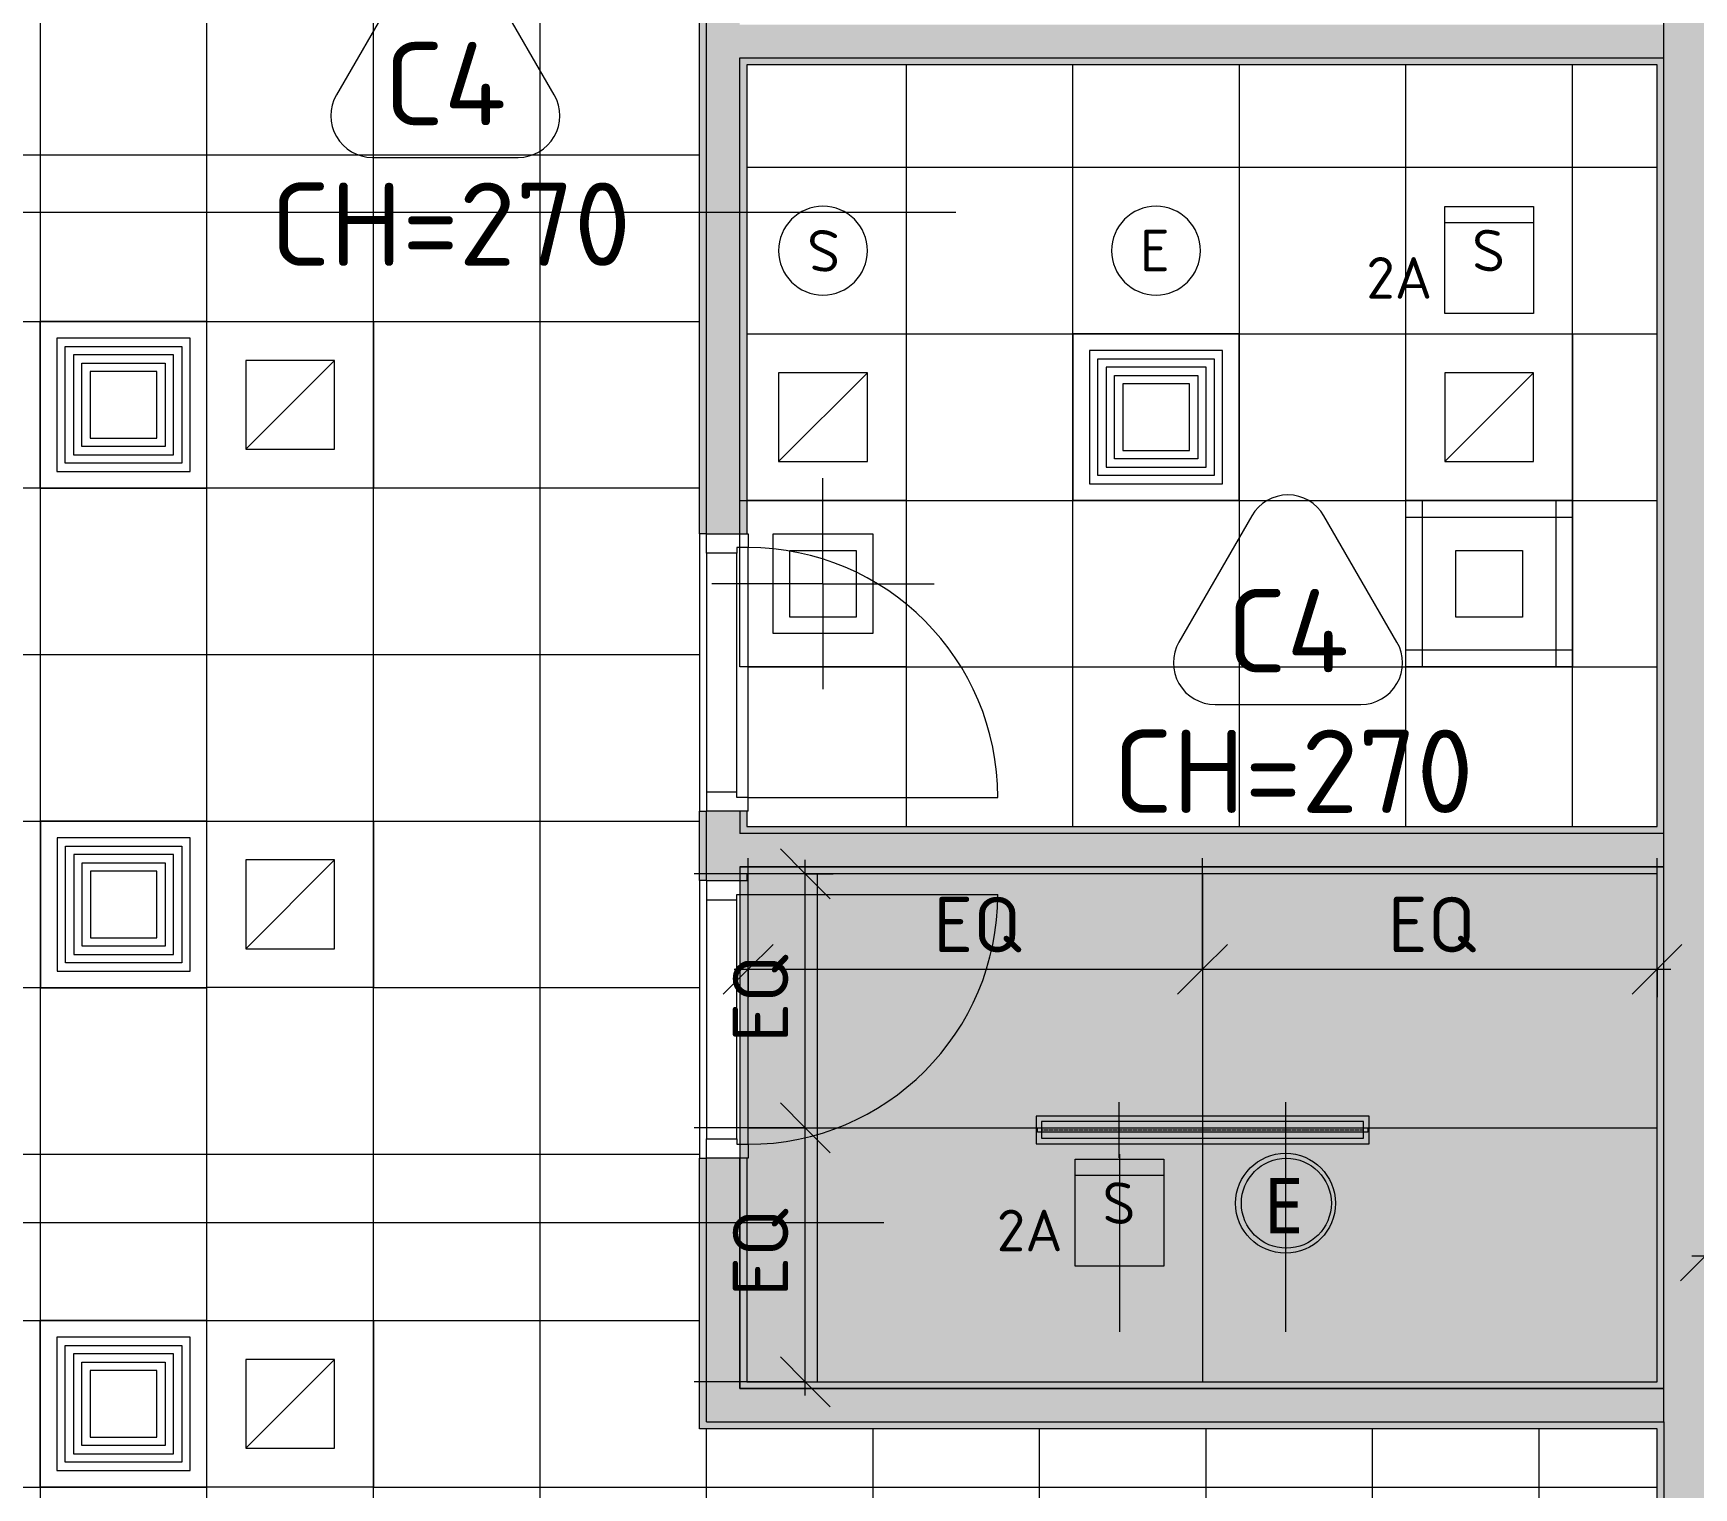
# Model space of a CAD drawing. Header units: centimetres. Extents: x -391356 to -382095, y -768 to 204275.
# Drawn here: x -390193 to -389595, y 202965 to 203490 of the extents above; entities that cross this region are included whole.
import ezdxf

# ---------------------------------------------------------------- set-up
doc = ezdxf.new("R2010")
doc.units = ezdxf.units.CM
doc.linetypes.add('Hidden', pattern=[0.45, 0.3, -0.15])
doc.linetypes.add('隱藏 1_16_', pattern=[0.238125, 0.15875, -0.079375])
for name, color, linetype, lineweight in [('一般標註', 7, 'Continuous', 5), ('一般標註-1', 7, 'Hidden', 5), ('共用邊緣', 7, 'Continuous', 5), ('天花板', 7, 'Continuous', 5), ('天花板標籤', 7, 'Continuous', 5), ('尺寸', 7, 'Continuous', 5), ('尺寸-100', 7, 'Continuous', 5), ('房間標籤', 7, 'Continuous', 5), ('文字註釋', 7, 'Continuous', 5), ('構架_豎框', 7, 'Continuous', 5), ('燈具', 7, 'Continuous', 5), ('牆', 7, 'Continuous', 5), ('空調風口', 7, 'Continuous', 5), ('細線', 7, 'Continuous', 5), ('線', 7, 'Continuous', 5), ('線-1', 7, '隱藏 1_16_', 5), ('表面樣式', 7, 'Continuous', 5)]:
    doc.layers.add(name, color=color, linetype=linetype, lineweight=lineweight)
for name, color, linetype, lineweight, true_color in [('建立開口', 9, 'Continuous', 5, 0x808080), ('牆-1', 7, 'Continuous', 5, 0xe4e4e4), ('結構 _1_-1', 7, 'Continuous', 9, 0xaaaaaa), ('結構構架-1', 9, 'Continuous', 5, 0x808080), ('詳圖項目-2', 7, 'Continuous', 5, 0xd4d4d4), ('門-1', 7, 'Continuous', 5, 0xaaaaaa), ('門-2', 7, 'Continuous', 5, 0xd4d4d4)]:
    doc.layers.add(name, color=color, linetype=linetype, lineweight=lineweight, true_color=true_color)
doc.styles.add('ISOCPEUR', font='isocpeur.ttf', dxfattribs={"height": 15})
doc.styles.add('ISOCPEUR_2', font='isocpeur.ttf', dxfattribs={"height": 30})
doc.styles.add('ISOCPEUR_4', font='isocpeur.ttf', dxfattribs={"height": 20})
doc.styles.add('Microsoft JhengHei UI_4', font='Microsoft JhengHei UI.ttf', dxfattribs={"height": 20})
doc.dimstyles.new('一般標註_小_', dxfattribs={"dimscale": 30.48, "dimtxt": 19.919624, "dimasz": 0.590551, "dimexe": 0.328084, "dimexo": 0.0625, "dimgap": 0, "dimtad": 1, "dimdec": 1, "dimrnd": 0.1, "dimdsep": 46, "dimtxsty": 'ISOCPEUR_4', "dimblk1": 'OBLIQUE', "dimblk2": 'OBLIQUE', "dimsah": 1, "dimcen": 0.09, "dimdle": 0.164042, "dimazin": 0, "dimtfac": 1, "dimtdec": 4, "dimtix": 1, "dimtmove": 0, "dimatfit": 3, "dimfxl": 1.312336, "dimfxlon": 1, "dimtvp": 1, "dimtolj": 1, "dimtzin": 0, "dimarcsym": 2})

# ---------------------------------------------------------------- blocks, each defined once
blk = doc.blocks.new('通用門_單開 - D1_H230xW100-3659055-一層天花平面圖')
at = {"layer": '構架_豎框'}
for p, q in [((-50, -27), (-50, -12)), ((-45, -12), (-50, -12)), ((45, -12), (-45, -12)), ((-45, -16), (-45, -12)), ((-43, -16), (-45, -16)), ((43, -16), (-43, -16)), ((-43, -16), (-43, -27)), ((43, -27), (43, -16)), ((43, -16), (45, -16)), ((45, -12), (50, -12)), ((45, -16), (45, -12)), ((50, -12), (50, -27)), ((-50, -27), (-43, -27)), ((-43, -27), (43, -27)), ((50, -27), (43, -27))]:
    blk.add_line(p, q, dxfattribs=at)
blk = doc.blocks.new('G_門扇 - 一般鎖-2080328-一層天花平面圖')
at = {"layer": '建立開口'}
blk.add_line((0, 4), (0, 94), dxfattribs=at)
blk.add_arc((0, 4), 90, 360, 90, dxfattribs=at)
blk = doc.blocks.new('通用門_單開 - DW1_H230xW100-2780541-一層天花平面圖')
at = {"layer": '構架_豎框'}
for p, q in [((-50, 12), (-50, 27)), ((-43, 27), (-50, 27)), ((-43, 27), (-43, 16)), ((43, 27), (-43, 27)), ((43, 16), (43, 27)), ((43, 27), (50, 27)), ((50, 27), (50, 12)), ((-50, 12), (-45, 12)), ((-45, 16), (-43, 16)), ((-45, 12), (-45, 16)), ((-45, 12), (45, 12)), ((-43, 16), (43, 16)), ((45, 16), (43, 16)), ((45, 12), (45, 16)), ((50, 12), (45, 12))]:
    blk.add_line(p, q, dxfattribs=at)
blk = doc.blocks.new('G_門扇_玻璃門 - 10-3664493-一層天花平面圖')
at = {"layer": '建立開口'}
blk.add_line((0, -4), (0, -94), dxfattribs=at)
blk.add_arc((0, -4), 90, 270, 0, dxfattribs=at)
blk = doc.blocks.new('L5 方型T-bar遮罩燈 - L5 方型T-bar遮罩燈-2232849-一層天花平面圖')
at = {"layer": '燈具'}
for p, q in [((30, 30), (-30, 30)), ((-30, 30), (-30, -30)), ((30, -30), (30, 30)), ((-16, 16), (16, -16)), ((-16, -16), (-16, 16)), ((-16, 16), (16, 16)), ((16, 16), (16, -16)), ((16, -16), (-16, -16)), ((-30, -30), (30, -30))]:
    blk.add_line(p, q, dxfattribs=at)
blk = doc.blocks.new('LED燈管 - LED_20W_4000K-2180389-一層天花平面圖')
at = {"layer": '燈具'}
for p, q in [((59.5, 0.8), (-59.5, 0.8)), ((-59.5, 0.8), (-59.5, -0.8)), ((59.5, -0.8), (59.5, 0.8)), ((-59.5, -0.8), (59.5, -0.8))]:
    blk.add_line(p, q, dxfattribs=at)
blk = doc.blocks.new('L5 方型T-bar遮罩燈 - L5 方型T-bar遮罩燈-V11-一層天花平面圖')
at = {"layer": '燈具'}
for p, q in [((30, 30), (-27.5, 30)), ((30, -30), (30, 30)), ((-16, 16), (16, -16)), ((-16, -16), (-16, 16)), ((-16, 16), (16, 16)), ((16, 16), (16, -16)), ((16, -16), (-16, -16)), ((-27.5, -30), (30, -30))]:
    blk.add_line(p, q, dxfattribs=at)
blk = doc.blocks.new('AC_明架方形出風口 - 出風口-4030380-一層天花平面圖')
at = {"layer": '空調風口'}
for p, q in [((-30, -30), (-30, 30)), ((-30, 30), (30, 30)), ((-30, -30), (-30, 30)), ((-30, 30), (30, 30)), ((-24, 24), (-24, -24)), ((24, 24), (-24, 24)), ((24, -24), (24, 24)), ((-21, -21), (-21, 21)), ((-21, 21), (21, 21)), ((-18, 18), (-18, -18)), ((18, 18), (-18, 18)), ((18, -18), (18, 18)), ((21, 21), (21, -21)), ((-15, -15), (-15, 15)), ((-15, 15), (15, 15)), ((-12, 12), (-12, -12)), ((12, 12), (-12, 12)), ((12, -12), (12, 12)), ((15, 15), (15, -15)), ((15, -15), (-15, -15)), ((-12, -12), (12, -12)), ((21, -21), (-21, -21)), ((-18, -18), (18, -18)), ((-24, -24), (24, -24)), ((30, -30), (-30, -30)), ((30, -30), (-30, -30))]:
    blk.add_line(p, q, dxfattribs=at)
blk = doc.blocks.new('AC_明架方形出風口 - 出風口-V38-一層天花平面圖')
at = {"layer": '空調風口'}
for p, q in [((-30, -30), (-30, 30)), ((-30, 30), (30, 30)), ((-30, -30), (-30, 30)), ((-30, 30), (30, 30)), ((30, 30), (30, -30)), ((30, 30), (30, -30)), ((-24, 24), (-24, -24)), ((24, 24), (-24, 24)), ((24, -24), (24, 24)), ((-21, -21), (-21, 21)), ((-21, 21), (21, 21)), ((-18, 18), (-18, -18)), ((18, 18), (-18, 18)), ((18, -18), (18, 18)), ((21, 21), (21, -21)), ((-15, -15), (-15, 15)), ((-15, 15), (15, 15)), ((-12, 12), (-12, -12)), ((12, 12), (-12, 12)), ((12, -12), (12, 12)), ((15, 15), (15, -15)), ((15, -15), (-15, -15)), ((-12, -12), (12, -12)), ((21, -21), (-21, -21)), ((-18, -18), (18, -18)), ((-24, -24), (24, -24)), ((30, -30), (-30, -30)), ((30, -30), (-30, -30))]:
    blk.add_line(p, q, dxfattribs=at)
blk = doc.blocks.new('AC_明架方形出風口 - 出風口-V39-一層天花平面圖')
at = {"layer": '空調風口'}
for p, q in [((-30, -30), (-30, 30)), ((-30, 30), (29.97, 30)), ((-30, -30), (-30, 30)), ((-30, 30), (29.97, 30)), ((-24, 24), (-24, -24)), ((24, 24), (-24, 24)), ((24, -24), (24, 24)), ((-21, -21), (-21, 21)), ((-21, 21), (21, 21)), ((-18, 18), (-18, -18)), ((18, 18), (-18, 18)), ((18, -18), (18, 18)), ((21, 21), (21, -21)), ((-15, -15), (-15, 15)), ((-15, 15), (15, 15)), ((-12, 12), (-12, -12)), ((12, 12), (-12, 12)), ((12, -12), (12, 12)), ((15, 15), (15, -15)), ((15, -15), (-15, -15)), ((-12, -12), (12, -12)), ((21, -21), (-21, -21)), ((-18, -18), (18, -18)), ((-24, -24), (24, -24)), ((30, -30), (-30, -30)), ((30, -30), (-30, -30))]:
    blk.add_line(p, q, dxfattribs=at)
blk = doc.blocks.new('TAG_Ceiling - 天花標籤_有標高程_-1160456-一層天花平面圖')
at = {"layer": '天花板標籤'}
for p, q in [((-0.1299, 0.68), (-0.3926, 0.225)), ((0.3926, 0.225), (0.1299, 0.68)), ((-0.2627, 0), (0.2627, 0))]:
    blk.add_line(p, q, dxfattribs=at)
for centre, start, end in [((0, 0.605), 30, 150), ((-0.2627, 0.15), 150, 270), ((0.2627, 0.15), 270, 30)]:
    blk.add_arc(centre, 0.15, start, end, dxfattribs=at)
blk = doc.blocks.new('DIMBLOCK56-一層天花平面圖')
at = {"layer": '尺寸-100'}
for p, q in [((-389935.81, 203152.26), (-389935.81, 203192.26)), ((-389772.06, 203152.26), (-389772.06, 203192.26)), ((-389935.81, 203152.26), (-389926.81, 203161.26)), ((-389772.06, 203152.26), (-389763.06, 203161.26)), ((-389935.81, 203152.26), (-389944.81, 203143.26)), ((-389940.81, 203152.26), (-389772.06, 203152.26)), ((-389935.81, 203152.26), (-389935.81, 203142.26)), ((-389772.06, 203152.26), (-389781.06, 203143.26)), ((-389772.06, 203152.26), (-389772.06, 203142.26))]:
    blk.add_line(p, q, dxfattribs=at)
at = {"layer": '尺寸-100', "color": 0, "insert": (-389869.06, 203178.39), "char_height": 20, "width": 36.315, "attachment_point": 1, "line_spacing_factor": 1.149209, "style": 'ISOCPEUR_4'}
blk.add_mtext('EQ', dxfattribs=at)
blk = doc.blocks.new('_Oblique')
at = {"color": 0, "linetype": 'ByBlock', "lineweight": -2}
blk.add_line((-0.5, -0.5), (0.5, 0.5), dxfattribs=at)
blk = doc.blocks.new('DIMBLOCK57-一層天花平面圖')
at = {"layer": '尺寸-100'}
for p, q in [((-389772.06, 203152.26), (-389772.06, 203192.26)), ((-389608.31, 203152.26), (-389608.31, 203192.26)), ((-389772.06, 203152.26), (-389763.06, 203161.26)), ((-389608.31, 203152.26), (-389599.31, 203161.26)), ((-389772.06, 203152.26), (-389781.06, 203143.26)), ((-389772.06, 203152.26), (-389603.31, 203152.26)), ((-389772.06, 203152.26), (-389772.06, 203142.26)), ((-389608.31, 203152.26), (-389617.31, 203143.26)), ((-389608.31, 203152.26), (-389608.31, 203142.26))]:
    blk.add_line(p, q, dxfattribs=at)
at = {"layer": '尺寸-100', "color": 0, "insert": (-389705.31, 203178.39), "char_height": 20, "width": 36.315, "attachment_point": 1, "line_spacing_factor": 1.149209, "style": 'ISOCPEUR_4'}
blk.add_mtext('EQ', dxfattribs=at)
blk = doc.blocks.new('DIMBLOCK58-一層天花平面圖')
at = {"layer": '尺寸-100'}
for p, q in [((-389915.18, 203095.19), (-389924.18, 203104.19)), ((-389915.18, 203095.19), (-389955.18, 203095.19)), ((-389915.18, 202998.66), (-389915.18, 203095.19)), ((-389915.18, 203095.19), (-389906.18, 203086.19)), ((-389915.18, 203095.19), (-389905.18, 203095.19)), ((-389915.18, 203003.66), (-389924.18, 203012.66)), ((-389915.18, 203003.66), (-389955.18, 203003.66)), ((-389915.18, 203003.66), (-389906.18, 202994.66)), ((-389915.18, 203003.66), (-389905.18, 203003.66))]:
    blk.add_line(p, q, dxfattribs=at)
at = {"layer": '尺寸-100', "color": 0, "insert": (-389941.31, 203034.29), "char_height": 20, "width": 36.315, "attachment_point": 1, "rotation": 90, "line_spacing_factor": 1.149209, "style": 'ISOCPEUR_4'}
blk.add_mtext('EQ', dxfattribs=at)
blk = doc.blocks.new('DIMBLOCK59-一層天花平面圖')
at = {"layer": '尺寸-100'}
for p, q in [((-389915.18, 203186.71), (-389924.18, 203195.71)), ((-389915.18, 203095.19), (-389915.18, 203191.71)), ((-389915.18, 203186.71), (-389955.18, 203186.71)), ((-389915.18, 203186.71), (-389906.18, 203177.71)), ((-389915.18, 203186.71), (-389905.18, 203186.71)), ((-389915.18, 203095.19), (-389924.18, 203104.19)), ((-389915.18, 203095.19), (-389955.18, 203095.19)), ((-389915.18, 203095.19), (-389906.18, 203086.19)), ((-389915.18, 203095.19), (-389905.18, 203095.19))]:
    blk.add_line(p, q, dxfattribs=at)
at = {"layer": '尺寸-100', "color": 0, "insert": (-389941.31, 203125.82), "char_height": 20, "width": 36.315, "attachment_point": 1, "rotation": 90, "line_spacing_factor": 1.149209, "style": 'ISOCPEUR_4'}
blk.add_mtext('EQ', dxfattribs=at)
blk = doc.blocks.new('DIMBLOCK153-一層天花平面圖')
at = {"layer": '尺寸-100'}
for p, q in [((-389590.81, 203049.07), (-389590.81, 203089.07)), ((-389484.56, 203049.07), (-389484.56, 203089.07)), ((-389590.81, 203049.07), (-389581.81, 203058.07)), ((-389484.56, 203049.07), (-389475.56, 203058.07)), ((-389590.81, 203049.07), (-389599.81, 203040.07)), ((-389595.81, 203049.07), (-389484.56, 203049.07)), ((-389590.81, 203049.07), (-389590.81, 203039.07)), ((-389484.56, 203049.07), (-389493.56, 203040.07)), ((-389484.56, 203049.07), (-389484.56, 203039.07))]:
    blk.add_line(p, q, dxfattribs=at)
at = {"layer": '尺寸-100', "color": 0, "insert": (-389552.81, 203075.2), "char_height": 20, "width": 36.315, "attachment_point": 1, "line_spacing_factor": 1.149209, "style": 'ISOCPEUR_4'}
blk.add_mtext('EQ', dxfattribs=at)

msp = doc.modelspace()

# ---------------------------------------------------------------- hatches: boundary and pattern name
at = {"layer": '牆-1'}
h = msp.add_hatch(color=256, dxfattribs=at)
h.paths.add_polyline_path([(-389952.06, 202989.16), (-389950.81, 202989.16), (-389950.81, 203084.21), (-389953.31, 203084.21), (-389953.31, 202989.16)])
h.paths.add_polyline_path([(-389953.31, 203184.21), (-389950.81, 203184.21), (-389950.81, 203209.21), (-389953.31, 203209.21), (-389953.31, 203185.35)])
h.paths.add_polyline_path([(-389953.31, 203309.21), (-389950.81, 203309.21), (-389950.81, 203497.66), (-389953.31, 203497.66), (-389953.31, 203345.47)])
h.paths.add_polyline_path([(-389953.31, 203597.66), (-389950.81, 203597.66), (-389950.81, 203805.66), (-389953.31, 203805.66), (-389953.31, 203625.51)])
h = msp.add_hatch(color=256, dxfattribs=at)
h.paths.add_polyline_path([(-389950.81, 203201.21), (-389938.81, 203201.21), (-389938.81, 203209.21), (-389950.81, 203209.21), (-389950.81, 203205.45)])
h.paths.add_polyline_path([(-389938.81, 203309.21), (-389938.81, 203497.66), (-389950.81, 203497.66), (-389950.81, 203309.21), (-389939.81, 203309.21)])
h.paths.add_polyline_path([(-389938.81, 203597.66), (-389938.81, 203808.16), (-389950.81, 203808.16), (-389950.81, 203597.66), (-389939.81, 203597.66)])
for points in [[(-389590.81, 202793.16), (-389590.81, 203718.16), (-389605.81, 203718.16), (-389605.81, 202793.16)], [(-389613.31, 203480.66), (-389605.81, 203480.66), (-389605.81, 203492.66), (-389938.81, 203492.66), (-389938.81, 203480.66), (-389638.81, 203480.66)], [(-389793.52, 203478.16), (-389605.81, 203478.16), (-389605.81, 203480.66), (-389938.81, 203480.66), (-389938.81, 203478.16), (-389912.89, 203478.16)], [(-389607.74, 203203.71), (-389605.81, 203203.71), (-389605.81, 203478.16), (-389608.31, 203478.16), (-389608.31, 203203.71)], [(-389758.81, 203189.21), (-389605.81, 203189.21), (-389605.81, 203201.21), (-389938.81, 203201.21), (-389938.81, 203189.21), (-389793.52, 203189.21)], [(-389607.9, 203201.21), (-389605.81, 203201.21), (-389605.81, 203203.71), (-389936.31, 203203.71), (-389936.31, 203201.21), (-389623.64, 203201.21)], [(-389608.31, 203186.71), (-389605.81, 203186.71), (-389605.81, 203189.21), (-389936.31, 203189.21), (-389936.31, 203186.71), (-389624.57, 203186.71)], [(-389605.81, 203003.66), (-389605.81, 203186.71), (-389608.31, 203186.71), (-389608.31, 203003.66)], [(-389605.81, 203001.16), (-389605.81, 203003.66), (-389938.81, 203003.66), (-389938.81, 203001.16), (-389614.47, 203001.16)], [(-389614.47, 202989.16), (-389605.81, 202989.16), (-389605.81, 203001.16), (-389938.81, 203001.16), (-389938.81, 202989.16), (-389674.15, 202989.16)], [(-389783.49, 202986.66), (-389605.81, 202986.66), (-389605.81, 202989.16), (-389953.31, 202989.16), (-389953.31, 202986.66), (-389793.52, 202986.66)], [(-389605.81, 202720.66), (-389605.81, 202986.66), (-389608.31, 202986.66), (-389608.31, 202720.66), (-389607.87, 202720.66)]]:
    msp.add_hatch(color=256, dxfattribs=at).paths.add_polyline_path(points)
h = msp.add_hatch(color=256, dxfattribs=at)
h.paths.add_polyline_path([(-389938.81, 203201.21), (-389936.31, 203201.21), (-389936.31, 203209.21), (-389938.81, 203209.21), (-389938.81, 203205.45)])
h.paths.add_polyline_path([(-389937.56, 203309.21), (-389936.31, 203309.21), (-389936.31, 203478.16), (-389938.81, 203478.16), (-389938.81, 203309.21)])
h = msp.add_hatch(color=256, dxfattribs=at)
h.paths.add_polyline_path([(-389944.81, 202989.16), (-389938.81, 202989.16), (-389938.81, 203084.21), (-389950.81, 203084.21), (-389950.81, 202989.16)])
h.paths.add_polyline_path([(-389950.37, 203184.21), (-389938.81, 203184.21), (-389938.81, 203201.21), (-389950.81, 203201.21), (-389950.81, 203184.21)])
h = msp.add_hatch(color=256, dxfattribs=at)
h.paths.add_polyline_path([(-389938.81, 203003.66), (-389936.31, 203003.66), (-389936.31, 203084.21), (-389938.81, 203084.21), (-389938.81, 203025.66)])
h.paths.add_polyline_path([(-389937.56, 203184.21), (-389936.31, 203184.21), (-389936.31, 203189.21), (-389938.81, 203189.21), (-389938.81, 203184.21)])
at = {"layer": '表面樣式'}
h = msp.add_hatch(dxfattribs=at)
h.set_pattern_fill('FP_7', color=256, style=0, pattern_type=2)
h.set_pattern_definition([(90, (-390070.807, 203265.66), (60, -4e-15), []), (0, (-390070.807, 203265.66), (0, -60), [])])
h.paths.add_polyline_path([(-389912.89, 202720.66), (-389608.31, 202720.66), (-389608.31, 202986.66), (-389953.31, 202986.66), (-389953.31, 203783.16), (-390363.31, 203783.16), (-390363.31, 203715.66), (-390430.81, 203715.66), (-390430.81, 202810.66), (-390363.31, 202810.66), (-390363.31, 202720.66), (-390228.31, 202720.66), (-390228.31, 202721.16), (-390043.31, 202721.16), (-390043.31, 202720.66), (-389955.81, 202720.66)])
h.paths.add_polyline_path([(-389950.81, 202785.66), (-389950.81, 202845.66), (-389890.81, 202845.66), (-389890.81, 202785.66), (-389912.89, 202785.66)])
h.paths.add_polyline_path([(-389710.81, 202785.66), (-389770.81, 202785.66), (-389770.81, 202845.66), (-389710.81, 202845.66), (-389710.81, 202788.16)])
h.paths.add_polyline_path([(-390310.81, 202785.66), (-390310.81, 202845.66), (-390250.81, 202845.66), (-390250.81, 202785.66), (-390270.99, 202785.66)])
h.paths.add_polyline_path([(-390070.81, 202785.66), (-390130.81, 202785.66), (-390130.81, 202845.66), (-390070.81, 202845.66), (-390070.81, 202788.16)])
h.paths.add_polyline_path([(-389912.89, 202853.01), (-389936.81, 202853.01), (-389936.81, 202891.54), (-389904.81, 202891.54), (-389904.81, 202853.01), (-389912.47, 202853.01)])
h.paths.add_polyline_path([(-389740.81, 202859.66), (-389741.64, 202859.69), (-389743.31, 202859.86), (-389746.15, 202860.58), (-389748.76, 202861.79), (-389750.21, 202862.72), (-389751.2, 202863.5), (-389752.97, 202865.27), (-389754.23, 202866.95), (-389754.87, 202868.03), (-389755.59, 202869.54), (-389756.15, 202871.12), (-389756.67, 202873.57), (-389756.8, 202876.08), (-389756.5, 202878.74), (-389756.15, 202880.21), (-389755.59, 202881.79), (-389754.23, 202884.38), (-389752.97, 202886.05), (-389752.41, 202886.68), (-389750.21, 202888.61), (-389748.07, 202889.92), (-389746.15, 202890.75), (-389744.95, 202891.12), (-389743.31, 202891.47), (-389740.81, 202891.66), (-389739.97, 202891.64), (-389738.3, 202891.47), (-389735.47, 202890.75), (-389733.17, 202889.72), (-389731.4, 202888.61), (-389730.42, 202887.83), (-389728.64, 202886.05), (-389727.01, 202883.75), (-389726.75, 202883.3), (-389726.02, 202881.79), (-389725.47, 202880.21), (-389724.94, 202877.75), (-389724.81, 202875.24), (-389725.07, 202872.75), (-389725.47, 202871.12), (-389726.02, 202869.54), (-389727.39, 202866.95), (-389728.64, 202865.27), (-389729.2, 202864.65), (-389731.4, 202862.72), (-389733.54, 202861.41), (-389735.47, 202860.58), (-389736.67, 202860.21), (-389738.3, 202859.86), (-389739.97, 202859.69)])
h.paths.add_polyline_path([(-390310.81, 202965.66), (-390310.81, 203025.66), (-390250.81, 203025.66), (-390250.81, 202965.66), (-390270.99, 202965.66)])
h.paths.add_polyline_path([(-390070.81, 202965.66), (-390190.81, 202965.66), (-390190.81, 203025.66), (-390070.81, 203025.66), (-390070.81, 202972.08)])
h.paths.add_polyline_path([(-390130.78, 203145.63), (-390190.78, 203145.66), (-390190.78, 203205.63), (-390070.81, 203205.66), (-390070.81, 203145.66), (-390130.78, 203145.66)])
h.paths.add_polyline_path([(-390310.81, 203145.66), (-390310.81, 203205.66), (-390250.81, 203205.63), (-390250.81, 203145.66), (-390270.99, 203145.66)])
h.paths.add_polyline_path([(-390220.06, 203159.66), (-390220.89, 203159.68), (-390222.56, 203159.86), (-390225.4, 203160.58), (-390228.18, 203161.88), (-390229.46, 203162.72), (-390230.45, 203163.49), (-390232.37, 203165.46), (-390233.48, 203166.95), (-390234.12, 203168.03), (-390234.84, 203169.54), (-390235.4, 203171.12), (-390235.92, 203173.57), (-390236.05, 203176.08), (-390235.79, 203178.58), (-390235.4, 203180.21), (-390234.68, 203182.12), (-390233.48, 203184.38), (-390232.22, 203186.05), (-390231.43, 203186.9), (-390229.46, 203188.61), (-390227.32, 203189.92), (-390225.4, 203190.74), (-390224.2, 203191.12), (-390222.56, 203191.46), (-390220.06, 203191.66), (-390219.22, 203191.64), (-390217.55, 203191.46), (-390214.72, 203190.74), (-390212.09, 203189.53), (-390210.44, 203188.44), (-390209.67, 203187.83), (-390207.74, 203185.86), (-390206.3, 203183.8), (-390205.57, 203182.4), (-390205.27, 203181.78), (-390204.72, 203180.21), (-390204.19, 203177.75), (-390204.06, 203175.24), (-390204.32, 203172.75), (-390204.72, 203171.12), (-390205.57, 203168.92), (-390206.64, 203166.95), (-390207.89, 203165.27), (-390208.82, 203164.29), (-390210.65, 203162.72), (-390212.79, 203161.4), (-390214.72, 203160.58), (-390215.92, 203160.21), (-390217.55, 203159.86), (-390219.22, 203159.68)])
h.paths.add_polyline_path([(-390125.92, 203325.66), (-390190.81, 203325.66), (-390190.81, 203385.66), (-390070.81, 203385.66), (-390070.81, 203325.66)])
h.paths.add_polyline_path([(-390274.58, 203325.66), (-390310.81, 203325.66), (-390310.81, 203385.66), (-390250.81, 203385.66), (-390250.81, 203325.66), (-390270.99, 203325.66)])
h.paths.add_polyline_path([(-390204.81, 203333.01), (-390236.81, 203333.01), (-390236.81, 203371.54), (-390204.81, 203371.54), (-390204.81, 203345.47)])
h.paths.add_polyline_path([(-390070.81, 203505.66), (-390190.81, 203505.66), (-390190.81, 203565.66), (-390070.81, 203565.66), (-390070.81, 203532.16)])
h.paths.add_polyline_path([(-390270.99, 203505.66), (-390310.81, 203505.66), (-390310.81, 203565.66), (-390250.81, 203565.66), (-390250.81, 203505.66)])
h.paths.add_polyline_path([(-390220.84, 203519.67), (-390221.68, 203519.69), (-390223.34, 203519.86), (-390226.18, 203520.58), (-390228.47, 203521.6), (-390230.24, 203522.72), (-390231.23, 203523.5), (-390233.01, 203525.27), (-390234.26, 203526.95), (-390234.9, 203528.03), (-390235.62, 203529.54), (-390236.43, 203532.16), (-390236.7, 203533.58), (-390236.83, 203536.08), (-390236.57, 203538.58), (-390236.18, 203540.21), (-390235.62, 203541.79), (-390234.26, 203544.38), (-390233.01, 203546.06), (-390232.45, 203546.68), (-390230.24, 203548.61), (-390228.1, 203549.92), (-390226.18, 203550.75), (-390224.98, 203551.12), (-390223.34, 203551.47), (-390220.84, 203551.67), (-390220, 203551.64), (-390218.34, 203551.47), (-390215.5, 203550.75), (-390213.2, 203549.73), (-390211.31, 203548.52), (-390210.45, 203547.83), (-390208.67, 203546.06), (-390207.42, 203544.38), (-390206.78, 203543.3), (-390206.06, 203541.79), (-390205.5, 203540.21), (-390204.98, 203537.75), (-390204.85, 203535.25), (-390205.11, 203532.75), (-390205.5, 203531.12), (-390206.06, 203529.54), (-390207.42, 203526.95), (-390208.67, 203525.27), (-390209.23, 203524.65), (-390211.43, 203522.72), (-390213.58, 203521.41), (-390215.5, 203520.58), (-390216.7, 203520.21), (-390218.34, 203519.86), (-390220, 203519.69)])
h.paths.add_polyline_path([(-390270.99, 203685.66), (-390310.81, 203685.66), (-390310.81, 203745.66), (-390250.81, 203745.66), (-390250.81, 203685.66)])
h.paths.add_polyline_path([(-390130.81, 203685.66), (-390130.81, 203745.66), (-390070.81, 203745.66), (-390070.81, 203685.66)])
h = msp.add_hatch(dxfattribs=at)
h.set_pattern_fill('FP_6', color=256, style=0, pattern_type=2)
h.set_pattern_definition([(0, (-389818.807, 203561.21), (0, -60), []), (270, (-389818.807, 203561.21), (-60, -4e-15), [])])
h.paths.add_polyline_path([(-389695.77, 203203.71), (-389608.31, 203203.71), (-389608.31, 203478.16), (-389936.31, 203478.16), (-389936.31, 203381.21), (-389878.81, 203381.21), (-389878.81, 203321.21), (-389936.31, 203321.21), (-389936.31, 203309.21), (-389935.81, 203309.21), (-389935.81, 203209.21), (-389936.31, 203209.21), (-389936.31, 203203.71), (-389736.54, 203203.71)])
h.paths.add_polyline_path([(-389638.81, 203321.21), (-389698.81, 203321.21), (-389698.81, 203381.21), (-389638.81, 203381.21), (-389638.81, 203345.47)])
h.paths.add_polyline_path([(-389758.81, 203321.21), (-389818.81, 203321.21), (-389818.81, 203381.21), (-389758.81, 203381.21), (-389758.81, 203345.47)])
h.paths.add_polyline_path([(-389684.81, 203388.56), (-389684.81, 203427.09), (-389652.81, 203427.09), (-389652.81, 203388.56), (-389674.15, 203388.56)])
h.paths.add_polyline_path([(-389788.81, 203395.21), (-389789.64, 203395.23), (-389791.31, 203395.41), (-389794.15, 203396.13), (-389796.44, 203397.15), (-389798.21, 203398.27), (-389799.2, 203399.04), (-389800.97, 203400.82), (-389802.23, 203402.5), (-389802.87, 203403.58), (-389803.59, 203405.09), (-389804.15, 203406.67), (-389804.67, 203409.12), (-389804.8, 203411.63), (-389804.54, 203414.13), (-389804.15, 203415.76), (-389803.59, 203417.33), (-389802.23, 203419.93), (-389800.97, 203421.6), (-389800.41, 203422.22), (-389798.21, 203424.16), (-389796.07, 203425.47), (-389793.52, 203426.49), (-389792.95, 203426.67), (-389791.31, 203427.01), (-389788.81, 203427.21), (-389787.97, 203427.19), (-389786.3, 203427.01), (-389783.47, 203426.29), (-389781.17, 203425.27), (-389779.4, 203424.16), (-389778.42, 203423.38), (-389776.64, 203421.6), (-389775.39, 203419.93), (-389774.75, 203418.85), (-389774.02, 203417.33), (-389773.4, 203415.48), (-389772.94, 203413.3), (-389772.81, 203410.79), (-389773.07, 203408.3), (-389773.47, 203406.67), (-389774.02, 203405.09), (-389775.39, 203402.5), (-389776.64, 203400.82), (-389777.2, 203400.2), (-389779.4, 203398.27), (-389781.54, 203396.95), (-389783.47, 203396.13), (-389785, 203395.68), (-389786.3, 203395.41), (-389787.97, 203395.23)])
h.paths.add_polyline_path([(-389908.81, 203395.21), (-389910.81, 203395.36), (-389911.31, 203395.41), (-389914.15, 203396.13), (-389916.85, 203397.38), (-389918.21, 203398.27), (-389919.2, 203399.04), (-389921.12, 203401.01), (-389922.23, 203402.5), (-389923.36, 203404.61), (-389923.76, 203405.58), (-389924.15, 203406.67), (-389924.67, 203409.12), (-389924.8, 203411.63), (-389924.54, 203414.13), (-389924.15, 203415.76), (-389923.59, 203417.33), (-389922.23, 203419.93), (-389920.97, 203421.6), (-389919.75, 203422.85), (-389918.21, 203424.16), (-389916.07, 203425.47), (-389913.88, 203426.37), (-389912.89, 203426.68), (-389910.81, 203427.07), (-389908.81, 203427.21), (-389906.76, 203427.06), (-389906.3, 203427.01), (-389903.47, 203426.29), (-389901.17, 203425.27), (-389899.4, 203424.16), (-389898.42, 203423.38), (-389896.64, 203421.6), (-389895.39, 203419.93), (-389894.75, 203418.85), (-389894.02, 203417.33), (-389893.4, 203415.48), (-389892.94, 203413.27), (-389892.81, 203410.79), (-389893.07, 203408.3), (-389893.47, 203406.67), (-389894.25, 203404.61), (-389895.39, 203402.5), (-389896.64, 203400.82), (-389897.5, 203399.91), (-389899.4, 203398.27), (-389901.59, 203396.93), (-389903.47, 203396.13), (-389904.67, 203395.76), (-389906.3, 203395.41), (-389907.97, 203395.23)])
h.paths.add_polyline_path([(-389673.51, 203495.16), (-389608.31, 203495.16), (-389608.31, 203783.16), (-389936.31, 203783.16), (-389936.31, 203681.21), (-389878.81, 203681.21), (-389878.81, 203621.21), (-389936.31, 203621.21), (-389936.31, 203597.66), (-389935.81, 203597.66), (-389935.81, 203497.66), (-389936.31, 203497.66), (-389936.31, 203495.16), (-389674.15, 203495.16)])
h.paths.add_polyline_path([(-389818.81, 203621.21), (-389818.81, 203681.21), (-389758.81, 203681.21), (-389758.81, 203621.21), (-389793.52, 203621.21)])
h.paths.add_polyline_path([(-389646.24, 203621.21), (-389698.81, 203621.21), (-389698.81, 203681.21), (-389638.81, 203681.21), (-389638.81, 203621.21)])
h.paths.add_polyline_path([(-389684.81, 203688.56), (-389684.81, 203727.09), (-389652.81, 203727.09), (-389652.81, 203688.56), (-389674.15, 203688.56)])
h.paths.add_polyline_path([(-389788.81, 203695.21), (-389789.64, 203695.23), (-389791.84, 203695.52), (-389794.15, 203696.13), (-389796.44, 203697.15), (-389798.21, 203698.27), (-389799.2, 203699.04), (-389800.97, 203700.82), (-389802.23, 203702.5), (-389802.87, 203703.58), (-389803.59, 203705.09), (-389804.22, 203706.95), (-389804.67, 203709.12), (-389804.8, 203711.63), (-389804.54, 203714.13), (-389804.15, 203715.76), (-389803.59, 203717.33), (-389802.23, 203719.93), (-389800.97, 203721.6), (-389800.41, 203722.22), (-389798.21, 203724.16), (-389796.07, 203725.47), (-389793.52, 203726.49), (-389792.95, 203726.67), (-389790.62, 203727.09), (-389788.81, 203727.21), (-389786.99, 203727.09), (-389786.3, 203727.01), (-389783.47, 203726.29), (-389781.17, 203725.27), (-389779.4, 203724.16), (-389778.42, 203723.38), (-389776.64, 203721.6), (-389775.39, 203719.93), (-389774.75, 203718.85), (-389774.02, 203717.33), (-389773.47, 203715.76), (-389772.94, 203713.3), (-389772.81, 203710.79), (-389773.07, 203708.3), (-389773.47, 203706.67), (-389774.02, 203705.09), (-389775.39, 203702.5), (-389776.64, 203700.82), (-389777.2, 203700.2), (-389779.4, 203698.27), (-389781.54, 203696.95), (-389783.47, 203696.13), (-389785.78, 203695.52), (-389786.3, 203695.41), (-389787.97, 203695.23)])
h.paths.add_polyline_path([(-389908.81, 203695.21), (-389910.81, 203695.36), (-389911.84, 203695.52), (-389914.15, 203696.13), (-389916.85, 203697.38), (-389918.21, 203698.27), (-389919.2, 203699.04), (-389921.12, 203701.01), (-389922.23, 203702.5), (-389923.36, 203704.61), (-389923.76, 203705.58), (-389924.15, 203706.67), (-389924.67, 203709.12), (-389924.8, 203711.63), (-389924.54, 203714.13), (-389924.15, 203715.76), (-389923.59, 203717.33), (-389922.23, 203719.93), (-389920.97, 203721.6), (-389919.71, 203722.89), (-389918.21, 203724.16), (-389916.04, 203725.48), (-389913.79, 203726.41), (-389912.47, 203726.77), (-389910.81, 203727.07), (-389908.81, 203727.21), (-389906.52, 203727.04), (-389906.3, 203727.01), (-389903.47, 203726.29), (-389901.17, 203725.27), (-389899.4, 203724.16), (-389898.42, 203723.38), (-389896.64, 203721.6), (-389895.39, 203719.93), (-389894.75, 203718.85), (-389894.02, 203717.33), (-389893.47, 203715.76), (-389892.94, 203713.27), (-389892.81, 203710.79), (-389893.07, 203708.3), (-389893.47, 203706.67), (-389894.25, 203704.61), (-389895.39, 203702.5), (-389896.64, 203700.82), (-389897.97, 203699.47), (-389899.4, 203698.27), (-389901.59, 203696.93), (-389903.47, 203696.13), (-389905.78, 203695.52), (-389906.3, 203695.41), (-389907.97, 203695.23)])
at = {"layer": '詳圖項目-2'}
h = msp.add_hatch(dxfattribs=at)
h.set_pattern_fill('FP_24', color=256, style=0, pattern_type=2)
h.set_pattern_definition([(0, (0, 0), (40.64, 10.16), [3.353, -27.127, 3.353, -27.127, -162.56]), (0, (0, 0), (40.64, 10.16), [-60.96, 3.353, -57.607, 3.353, -27.127, -71.12]), (0, (0, 0), (40.64, 10.16), [-152.4, 3.353, -16.967, 3.353, -47.447]), (120, (15.24, 5.08), (-29.1188181, 30.1152724), [3.353, -27.127, 3.353, -27.127, -162.56]), (120, (15.24, 5.08), (-29.1188181, 30.1152724), [-60.96, 3.353, -57.607, 3.353, -27.127, -71.12]), (120, (15.24, 5.08), (-29.1188181, 30.1152724), [-152.4, 3.353, -16.967, 3.353, -47.447]), (240, (20.32, 25.4), (-11.5211819, -40.2752724), [3.353, -27.127, 3.353, -27.127, -162.56]), (240, (20.32, 25.4), (-11.5211819, -40.2752724), [-60.96, 3.353, -57.607, 3.353, -27.127, -71.12]), (240, (20.32, 25.4), (-11.5211819, -40.2752724), [-152.4, 3.353, -16.967, 3.353, -47.447])])
h.paths.add_polyline_path([(-389031.9, 202842.41), (-389031.5, 202842.41), (-389031.61, 202961.41), (-389033.1, 202961.41), (-389033, 202842.41), (-389032.1, 202842.41)])
h.paths.add_polyline_path([(-388873.1, 202842.41), (-388871.5, 202842.41), (-388871.61, 202961.41), (-388873.1, 202961.41), (-388873.1, 202849.44)])
h.paths.add_polyline_path([(-388936.3, 202879.26), (-388936.3, 202917.79), (-388968.3, 202917.79), (-388968.3, 202879.26), (-388957.95, 202879.26)])
h.paths.add_polyline_path([(-388632.81, 202980.66), (-388630.81, 202980.66), (-388630.81, 203080.66), (-388633.31, 203080.66), (-388633.31, 202980.66)])
h.paths.add_polyline_path([(-389149.56, 202980.66), (-389148.31, 202980.66), (-389148.31, 203080.66), (-389150.81, 203080.66), (-389150.81, 202980.66)])
h.paths.add_polyline_path([(-389674.15, 203003.66), (-389608.31, 203003.66), (-389608.31, 203186.71), (-389936.31, 203186.71), (-389936.31, 203184.21), (-389938.81, 203184.21), (-389938.81, 203084.21), (-389936.31, 203084.21), (-389936.31, 203003.66), (-389712.56, 203003.66)])

# ---------------------------------------------------------------- linework, layer by layer
at = {"layer": '一般標註'}
for p, q in [((-389684.81, 203411.21), (-389684.81, 203427.09)), ((-389684.81, 203427.09), (-389652.81, 203427.09)), ((-389652.81, 203427.09), (-389652.81, 203411.21)), ((-389652.81, 203421.21), (-389684.81, 203421.21)), ((-389684.81, 203388.56), (-389684.81, 203411.21)), ((-389652.81, 203411.21), (-389652.81, 203388.56)), ((-389652.81, 203388.56), (-389684.81, 203388.56)), ((-389832.06, 203099.39), (-389832.06, 203089.39)), ((-389712.06, 203099.39), (-389832.06, 203099.39)), ((-389802.06, 203084.39), (-389802.06, 203104.39)), ((-389742.06, 203084.39), (-389742.06, 203104.39)), ((-389712.06, 203089.39), (-389712.06, 203099.39)), ((-389830.06, 203097.39), (-389830.06, 203091.39)), ((-389714.06, 203097.39), (-389830.06, 203097.39)), ((-389714.06, 203091.39), (-389714.06, 203097.39)), ((-389832.06, 203089.39), (-389712.06, 203089.39)), ((-389830.06, 203091.39), (-389714.06, 203091.39)), ((-389817.97, 203067.96), (-389817.97, 203083.84)), ((-389817.97, 203083.84), (-389785.97, 203083.84)), ((-389785.97, 203083.84), (-389785.97, 203067.96)), ((-389785.97, 203077.96), (-389817.97, 203077.96)), ((-389817.97, 203045.31), (-389817.97, 203067.96)), ((-389785.97, 203067.96), (-389785.97, 203045.31)), ((-389785.97, 203045.31), (-389817.97, 203045.31))]:
    msp.add_line(p, q, dxfattribs=at)
for centre, start, end in [((-389908.81, 203411.21), 0, 180), ((-389788.81, 203411.21), 0, 180), ((-389908.81, 203411.21), 180, 0), ((-389788.81, 203411.21), 180, 0)]:
    msp.add_arc(centre, 16, start, end, dxfattribs=at)
at = {"layer": '一般標註-1'}
msp.add_line((-389830.06, 203094.39), (-389714.06, 203094.39), dxfattribs=at)
at = {"layer": '共用邊緣'}
msp.add_line((-389605.81, 202989.16), (-389605.81, 202793.16), dxfattribs=at)
at = {"layer": '天花板'}
for p, q in [((-390130.81, 203385.66), (-390190.81, 203385.66)), ((-390190.81, 203385.66), (-390190.81, 203325.66)), ((-389758.81, 203381.21), (-389818.81, 203381.21)), ((-389818.81, 203381.21), (-389818.81, 203321.21)), ((-389758.81, 203321.21), (-389758.81, 203381.21)), ((-390190.81, 203325.66), (-390130.81, 203325.66)), ((-389818.81, 203321.21), (-389758.81, 203321.21)), ((-390130.81, 203205.63), (-390190.78, 203205.63)), ((-390190.78, 203205.63), (-390190.78, 203145.63)), ((-390190.78, 203145.63), (-390130.78, 203145.63)), ((-390130.78, 203145.63), (-390130.78, 203145.66)), ((-390190.81, 203025.66), (-390190.81, 202965.66)), ((-390130.81, 203025.66), (-390190.81, 203025.66)), ((-390190.81, 202965.66), (-390130.81, 202965.66))]:
    msp.add_line(p, q, dxfattribs=at)
at = {"layer": '房間標籤'}
for p, q in [((-389860.96, 203424.95), (-390758.56, 203424.95)), ((-389886.93, 203060.92), (-390759.09, 203060.92))]:
    msp.add_line(p, q, dxfattribs=at)
at = {"layer": '牆'}
for p, q in [((-389953.31, 203309.21), (-389953.31, 203209.21)), ((-389953.31, 203184.21), (-389953.31, 203084.21))]:
    msp.add_line(p, q, dxfattribs=at)
at = {"layer": '細線'}
for p, q in [((-389938.81, 203189.21), (-389938.81, 203001.16)), ((-389605.81, 203189.21), (-389938.81, 203189.21)), ((-389605.81, 203001.16), (-389605.81, 203189.21)), ((-389938.81, 203001.16), (-389605.81, 203001.16))]:
    msp.add_line(p, q, dxfattribs=at)
at = {"layer": '結構 _1_-1'}
for p, q in [((-389605.81, 202989.16), (-389605.81, 203808.16)), ((-389953.31, 203309.21), (-389953.31, 203497.66)), ((-389950.81, 203309.21), (-389950.81, 203497.66)), ((-389938.81, 203480.66), (-389605.81, 203480.66)), ((-389938.81, 203309.21), (-389938.81, 203480.66)), ((-389608.31, 203478.16), (-389936.31, 203478.16)), ((-389936.31, 203478.16), (-389936.31, 203309.21)), ((-389608.31, 203203.71), (-389608.31, 203478.16)), ((-389950.81, 203309.21), (-389953.31, 203309.21)), ((-389953.31, 203184.21), (-389953.31, 203209.21)), ((-389953.31, 203209.21), (-389950.81, 203209.21)), ((-389950.81, 203184.21), (-389950.81, 203209.21)), ((-389938.81, 203209.21), (-389938.81, 203201.21)), ((-389936.31, 203209.21), (-389936.31, 203203.71)), ((-389605.81, 203201.21), (-389938.81, 203201.21)), ((-389936.31, 203203.71), (-389608.31, 203203.71)), ((-389938.81, 203189.21), (-389938.81, 203184.21)), ((-389938.81, 203189.21), (-389605.81, 203189.21)), ((-389950.81, 203184.21), (-389953.31, 203184.21)), ((-389936.31, 203186.71), (-389936.31, 203184.21)), ((-389608.31, 203186.71), (-389936.31, 203186.71)), ((-389608.31, 203003.66), (-389608.31, 203186.71)), ((-389953.31, 202986.66), (-389953.31, 203084.21)), ((-389953.31, 203084.21), (-389950.81, 203084.21)), ((-389950.81, 202989.16), (-389950.81, 203084.21)), ((-389938.81, 203001.16), (-389938.81, 203084.21)), ((-389936.31, 203084.21), (-389936.31, 203003.66)), ((-389936.31, 203003.66), (-389608.31, 203003.66)), ((-389605.81, 203001.16), (-389938.81, 203001.16)), ((-389608.31, 202986.66), (-389953.31, 202986.66)), ((-389950.81, 202989.16), (-389605.81, 202989.16)), ((-389608.31, 202720.66), (-389608.31, 202986.66))]:
    msp.add_line(p, q, dxfattribs=at)
at = {"layer": '結構構架-1'}
msp.add_line((-389910.81, 203003.66), (-389910.81, 203186.71), dxfattribs=at)
at = {"layer": '線'}
for p, q in [((-389908.81, 203291.21), (-389908.81, 203329.21)), ((-389938.81, 203321.21), (-389878.81, 203321.21)), ((-389938.81, 203261.21), (-389938.81, 203321.21)), ((-389878.81, 203321.21), (-389878.81, 203261.21)), ((-389698.81, 203321.21), (-389638.81, 203321.21)), ((-389698.81, 203261.21), (-389698.81, 203321.21)), ((-389692.81, 203261.21), (-389692.81, 203321.21)), ((-389644.81, 203321.21), (-389644.81, 203261.21)), ((-389638.81, 203321.21), (-389638.81, 203261.21)), ((-389698.81, 203315.21), (-389638.81, 203315.21)), ((-389926.81, 203309.21), (-389890.81, 203309.21)), ((-389926.81, 203273.21), (-389926.81, 203309.21)), ((-389890.81, 203309.21), (-389890.81, 203273.21)), ((-389920.81, 203303.21), (-389896.81, 203303.21)), ((-389920.81, 203279.21), (-389920.81, 203303.21)), ((-389896.81, 203303.21), (-389896.81, 203279.21)), ((-389680.81, 203303.21), (-389656.81, 203303.21)), ((-389680.81, 203279.21), (-389680.81, 203303.21)), ((-389656.81, 203303.21), (-389656.81, 203279.21)), ((-389908.81, 203291.21), (-389948.81, 203291.21)), ((-389908.81, 203291.21), (-389868.81, 203291.21)), ((-389908.81, 203291.21), (-389908.81, 203253.21)), ((-389896.81, 203279.21), (-389920.81, 203279.21)), ((-389656.81, 203279.21), (-389680.81, 203279.21)), ((-389890.81, 203273.21), (-389926.81, 203273.21)), ((-389638.81, 203267.21), (-389698.81, 203267.21)), ((-389878.81, 203261.21), (-389938.81, 203261.21)), ((-389638.81, 203261.21), (-389698.81, 203261.21))]:
    msp.add_line(p, q, dxfattribs=at)
for centre, radius in [((-389742.14, 203067.96), 18), ((-389741.85, 203067.96), 16.2)]:
    msp.add_circle(centre, radius, dxfattribs=at)
at = {"layer": '線-1'}
for p, q in [((-389772.06, 203186.71), (-389772.06, 203003.66)), ((-389935.81, 203095.19), (-389608.31, 203095.19)), ((-389801.97, 203085.66), (-389801.97, 203021.66)), ((-389742.14, 203085.66), (-389742.14, 203021.66))]:
    msp.add_line(p, q, dxfattribs=at)

# ---------------------------------------------------------------- block references
at = {"layer": '天花板標籤', "xscale": 99.99999999999993, "yscale": 99.99999999999993, "zscale": 99.99999999999993}
for p in [(-390044.88, 203444.83), (-389741.29, 203247.69)]:
    msp.add_blockref('TAG_Ceiling - 天花標籤_有標高程_-1160456-一層天花平面圖', p, dxfattribs=at)
at = {"layer": '燈具', "extrusion": (0, 0, -1), "rotation": 180}
for name, p in [('L5 方型T-bar遮罩燈 - L5 方型T-bar遮罩燈-2232849-一層天花平面圖', (390100.81, 203355.66)), ('L5 方型T-bar遮罩燈 - L5 方型T-bar遮罩燈-V11-一層天花平面圖', (389908.81, 203351.21)), ('L5 方型T-bar遮罩燈 - L5 方型T-bar遮罩燈-2232849-一層天花平面圖', (389668.81, 203351.21)), ('L5 方型T-bar遮罩燈 - L5 方型T-bar遮罩燈-2232849-一層天花平面圖', (390100.81, 203175.66)), ('LED燈管 - LED_20W_4000K-2180389-一層天花平面圖', (389772.06, 203094.39)), ('L5 方型T-bar遮罩燈 - L5 方型T-bar遮罩燈-2232849-一層天花平面圖', (390100.81, 202995.66))]:
    msp.add_blockref(name, p, dxfattribs=at)
at = {"layer": '空調風口'}
for name, p in [('AC_明架方形出風口 - 出風口-4030380-一層天花平面圖', (-390160.81, 203355.66)), ('AC_明架方形出風口 - 出風口-V38-一層天花平面圖', (-389788.81, 203351.21)), ('AC_明架方形出風口 - 出風口-V39-一層天花平面圖', (-390160.78, 203175.63)), ('AC_明架方形出風口 - 出風口-4030380-一層天花平面圖', (-390160.81, 202995.66))]:
    msp.add_blockref(name, p, dxfattribs=at)
at = {"layer": '門-1'}
for name, p, rotation in [('通用門_單開 - DW1_H230xW100-2780541-一層天花平面圖', (-389923.81, 203259.21), 90), ('通用門_單開 - D1_H230xW100-3659055-一層天花平面圖', (-389923.81, 203134.21), 270)]:
    msp.add_blockref(name, p, dxfattribs=dict(at, rotation=rotation))
at = {"layer": '門-2'}
for name, p, rotation in [('G_門扇_玻璃門 - 10-3664493-一層天花平面圖', (-389939.81, 203214.21), 90), ('G_門扇 - 一般鎖-2080328-一層天花平面圖', (-389939.81, 203179.21), 270)]:
    msp.add_blockref(name, p, dxfattribs=dict(at, rotation=rotation))

# ---------------------------------------------------------------- texts
at = {"layer": '一般標註', "insert": (-389902.69, 203403.67), "char_height": 15, "width": 14.4304, "attachment_point": 1, "rotation": 180, "style": 'ISOCPEUR'}
msp.add_mtext('\\fISOCPEUR|b0|i0|c136|p34|;S', dxfattribs=at)
at = {"layer": '一般標註', "char_height": 15, "attachment_point": 1, "style": 'ISOCPEUR'}
for s, insert, width in [('\\fISOCPEUR|b0|i0|c136|p34|;E', (-389794.64, 203418.76), 12.827), ('\\fISOCPEUR|b0|i0|c136|p34|;S', (-389674.92, 203418.76), 14.4304), ('2A', (-389713.04, 203408.92), 28.8607), ('\\fISOCPEUR|b0|i0|c136|p34|;S', (-389808.09, 203075.51), 14.4304), ('2A', (-389846.2, 203065.67), 28.8607)]:
    msp.add_mtext(s, dxfattribs=dict(at, insert=insert, width=width))
at = {"layer": '天花板標籤', "char_height": 30, "attachment_point": 1, "style": 'ISOCPEUR_2'}
for s, insert, width in [('C4', (-390066.94, 203486.37), 53.7131), ('CH=270', (-390107.94, 203435.76), 153.1223), ('C4', (-389763.35, 203289.24), 53.7131), ('CH=270', (-389804.35, 203238.62), 153.1223)]:
    msp.add_mtext(s, dxfattribs=dict(at, insert=insert, width=width))
at = {"layer": '文字註釋', "insert": (-389750.18, 203077.08), "char_height": 20, "width": 17.6371, "attachment_point": 1, "style": 'Microsoft JhengHei UI_4'}
msp.add_mtext('\\fMicrosoft JhengHei UI|b0|i0|c136|p34|;E', dxfattribs=at)

# ---------------------------------------------------------------- dimensions: what is measured, and where the dimension line sits
at = {"layer": '尺寸'}
for base, p1, p2, picture, middle in [((-389915.18, 203186.71), (-389955.18, 203095.19), (-389955.18, 203186.71), 'DIMBLOCK59-一層天花平面圖', (-389925.18, 203140.95)), ((-389915.18, 203095.19), (-389955.18, 203003.66), (-389955.18, 203095.19), 'DIMBLOCK58-一層天花平面圖', (-389925.18, 203049.43))]:
    dim = msp.add_linear_dim(base=base, p1=p1, p2=p2, angle=90, text='EQ', dimstyle='一般標註_小_', override={"dimpost": '<>', "dimfxl": 91.52384}, dxfattribs=at)
    dim.commit()
    dim.dimension.update_dxf_attribs({"geometry": picture, "text_midpoint": middle})
for base, p1, p2, override, picture, middle in [((-389772.06, 203152.26), (-389935.81, 203192.26), (-389772.06, 203192.26), {"dimpost": '<>', "dimfxl": 163.75}, 'DIMBLOCK56-一層天花平面圖', (-389853.93, 203162.26)), ((-389608.31, 203152.26), (-389772.06, 203192.26), (-389608.31, 203192.26), {"dimpost": '<>', "dimfxl": 163.75}, 'DIMBLOCK57-一層天花平面圖', (-389690.18, 203162.26)), ((-389484.56, 203049.07), (-389590.81, 203089.07), (-389484.56, 203089.07), {"dimpost": '<>', "dimfxl": 106.25}, 'DIMBLOCK153-一層天花平面圖', (-389537.68, 203059.07))]:
    dim = msp.add_linear_dim(base=base, p1=p1, p2=p2, text='EQ', dimstyle='一般標註_小_', override=override, dxfattribs=at)
    dim.commit()
    dim.dimension.update_dxf_attribs({"geometry": picture, "text_midpoint": middle})

doc.saveas('drawing.dxf')
